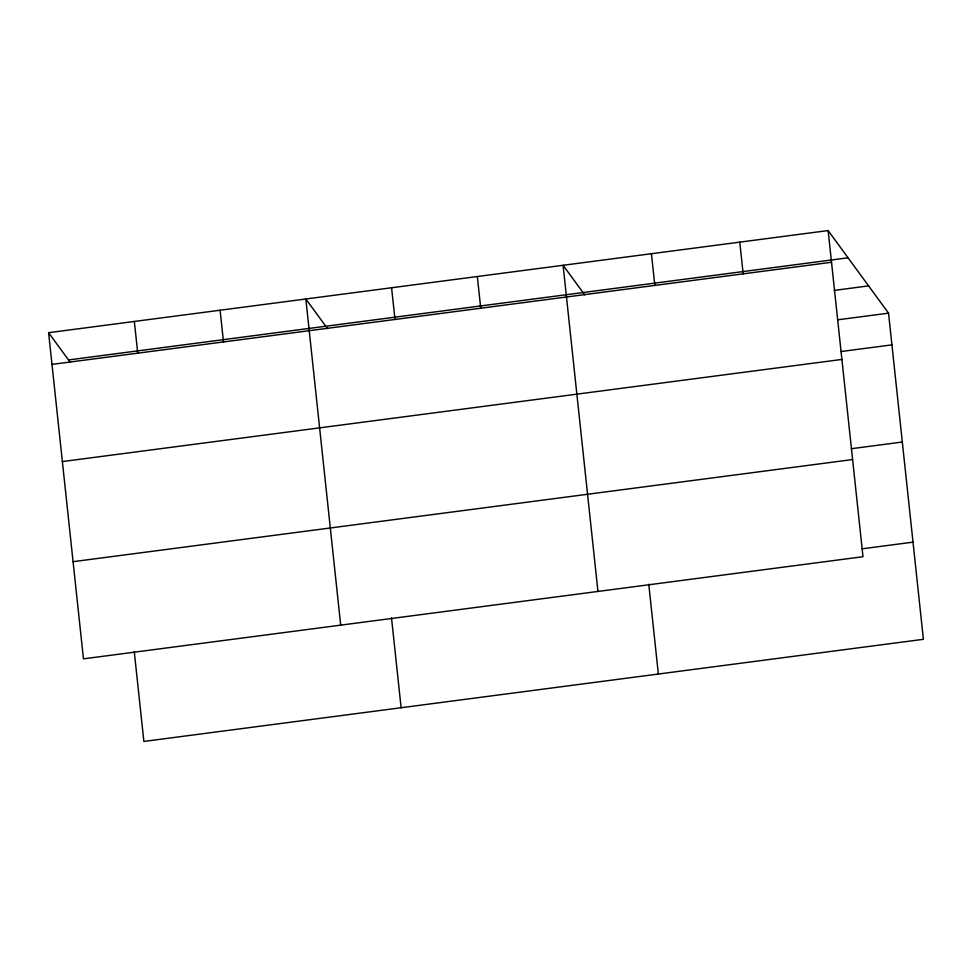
<?xml version="1.0" encoding="UTF-8"?>
<svg xmlns="http://www.w3.org/2000/svg" width="972" height="972" viewBox="0 0 972 972"><rect width="100%" height="100%" fill="white"/><g stroke="black" fill="none" stroke-linecap="round" stroke-linejoin="round"><path stroke-width="1.46" d="M828.132 230.558L862.99 556.713L83.458 658.846L48.6 332.691L828.132 230.558L888.542 313.154L923.4 639.309L143.868 741.442L134.27 651.641M68.538 359.944L848.07 257.811M51.99 364.403L831.522 262.27M834.17 290.409L868.604 285.89M837.633 319.824L888.542 313.154M841.023 351.536L891.932 344.866M62.378 461.566L841.898 359.433M851.411 448.7L902.32 442.029M73.07 561.682L852.602 459.549M862.103 548.816L913.012 542.145M584.743 294.88L563.092 265.283L597.95 591.438M327.491 328.585L305.84 298.987L340.698 625.142M48.6 332.691L70.251 362.289M739.789 242.125L743.167 273.837M651.434 253.704L654.824 285.416M648.761 584.233L658.36 674.033M477.337 276.522L480.727 308.221M391.595 287.748L394.984 319.46M391.522 617.937L401.12 707.738M220.097 310.226L223.487 341.937M134.343 321.453L137.732 353.164"/></g></svg>
